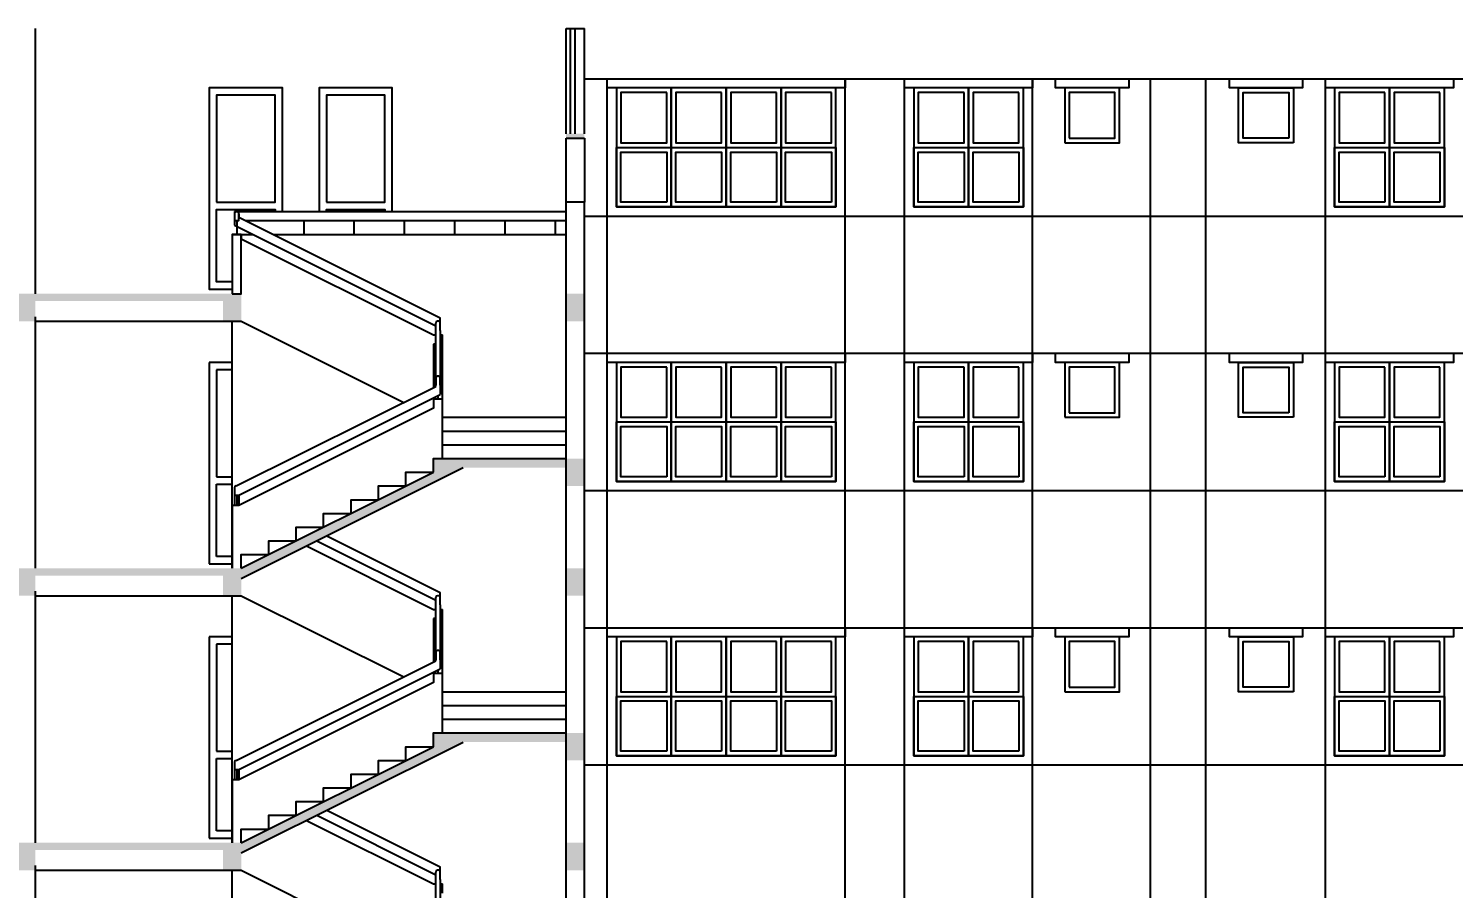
# Model space of a CAD drawing. Extents: x -110475 to -26375, y -22185 to 37215.
# Drawn here: x -92938 to -77363, y 14516 to 23916 of the extents above; entities that cross this region are included whole.
import ezdxf

# ---------------------------------------------------------------- set-up
doc = ezdxf.new("R2010")
doc.units = 0
doc.header["$LTSCALE"] = 800
doc.header["$MEASUREMENT"] = 0
doc.header["$PDMODE"] = 2
doc.layers.get('0').update_dxf_attribs({"linetype": 'CONTINUOUS'})
doc.layers.get('DEFPOINTS').update_dxf_attribs({"linetype": 'CONTINUOUS'})
for name, color, linetype in [('BAO', 3, 'CONTINUOUS'), ('CUA', 4, 'CONTINUOUS'), ('DIM', 6, 'CONTINUOUS'), ('mc1', 5, 'CONTINUOUS'), ('MDUNG', 3, 'CONTINUOUS')]:
    doc.layers.add(name, color=color, linetype=linetype)
doc.styles.add('VNI-HELVE', font='VHELVEN.TTF')
doc.dimstyles.new('DIM100S', dxfattribs={"dimtxt": 250, "dimasz": 150, "dimexe": 200, "dimexo": 0, "dimgap": 100, "dimtad": 1, "dimdec": 0, "dimlfac": 100, "dimrnd": 50, "dimzin": 0, "dimdsep": 46, "dimtxsty": 'VNI-HELVE', "dimblk1": 'ARCHTICK', "dimblk2": 'ARCHTICK', "dimsah": 1, "dimcen": 0, "dimclrd": 6, "dimclre": 6, "dimclrt": 6, "dimadec": 0, "dimazin": 0, "dimtfac": 1, "dimtdec": 0, "dimtofl": 0, "dimtmove": 0, "dimatfit": 3, "dimldrblk": 'ARCHTICK', "dimfxl": 0, "dimtolj": 1, "dimtzin": 0, "dimarcsym": 0})

# ---------------------------------------------------------------- blocks, each defined once
blk = doc.blocks.new('_ArchTick')
h = blk.add_hatch(color=256)
edge = h.paths.add_edge_path()
edge.add_ellipse((0, 0), major_axis=(0.5, 0.5), ratio=0.348148, start_angle=0, end_angle=360)
blk.add_ellipse((0, 0), major_axis=(0.5, 0.5), ratio=0.348148)
blk = doc.blocks.new('*D26')
at = {"layer": 'DEFPOINTS', "color": 0, "linetype": 'Continuous'}
for p in [(-92863, 25436), (-93799, 24216), (-92863, 24216)]:
    blk.add_point(p, dxfattribs=at)
at = {"layer": 'DIM', "color": 6, "linetype": 'Continuous', "lineweight": -2}
for p, q in [((-92863, 25436), (-93999, 25436)), ((-93799, 25436), (-93799, 24216)), ((-92863, 24216), (-93999, 24216)), ((-93799, 24216), (-93799, 22651))]:
    blk.add_line(p, q, dxfattribs=at)
at = {"layer": 'DIM', "color": 6, "linetype": 'Continuous', "lineweight": -2, "xscale": 200, "yscale": 200, "zscale": 200}
for p, rotation in [((-93799, 25436), 90), ((-93799, 24216), 270)]:
    blk.add_blockref('_ArchTick', p, dxfattribs=dict(at, rotation=rotation))
at = {"layer": 'DIM', "color": 6, "linetype": 'Continuous', "insert": (-94028, 23333), "char_height": 250, "attachment_point": 5, "rotation": 90, "style": 'VNI-HELVE'}
blk.add_mtext('\\A1;122000', dxfattribs=at)

msp = doc.modelspace()

# ---------------------------------------------------------------- linework, layer by layer
at = {"layer": 'BAO', "color": 3, "linetype": 'Continuous'}
for points in [[(-90612.679, 18016.307), (-90612.679, 18166.307), (-90312.679, 18166.307), (-90312.679, 18316.307), (-90012.679, 18316.307), (-90012.679, 18466.307), (-89712.679, 18466.307), (-89712.679, 18616.307), (-89412.679, 18616.307), (-89412.679, 18766.307), (-89112.679, 18766.307), (-89112.679, 18916.307), (-88812.679, 18916.307), (-88812.679, 19066.307), (-88512.679, 19066.307)], [(-90612.679, 15016.307), (-90612.679, 15166.307), (-90312.679, 15166.307), (-90312.679, 15316.307), (-90012.679, 15316.307), (-90012.679, 15466.307), (-89712.679, 15466.307), (-89712.679, 15616.307), (-89412.679, 15616.307), (-89412.679, 15766.307), (-89112.679, 15766.307), (-89112.679, 15916.307), (-88812.679, 15916.307), (-88812.679, 16066.307), (-88512.679, 16066.307)]]:
    msp.add_lwpolyline(points, dxfattribs=at)
at = {"layer": 'CUA', "color": 4, "linetype": 'ByBlock'}
for p, q in [((-87062.808, 22766.307), (-87062.808, 23916.307)), ((-87012.808, 22766.307), (-87012.808, 23916.307)), ((-86962.808, 22766.307), (-86962.808, 23916.307)), ((-90687.679, 21916.307), (-87062.808, 21916.307)), ((-90687.679, 21916.307), (-90687.679, 21816.307)), ((-90687.679, 21878.111), (-90687.679, 21766.307)), ((-90662.679, 21816.307), (-90662.679, 21666.307)), ((-90662.679, 21816.307), (-90662.679, 21666.307)), ((-90637.679, 21891.307), (-90637.679, 21853.111)), ((-90637.679, 21853.111), (-88437.679, 20753.111)), ((-90564.073, 21816.307), (-87062.808, 21816.307)), ((-90712.679, 21666.307), (-90487.679, 21666.307)), ((-90712.679, 21666.307), (-90712.679, 21016.307)), ((-90687.679, 21766.307), (-88487.679, 20666.307)), ((-90662.679, 21753.807), (-90662.679, 21666.307)), ((-90612.679, 21666.307), (-90612.679, 21616.307)), ((-90264.073, 21666.307), (-87062.808, 21666.307)), ((-90612.679, 21616.307), (-88512.679, 20566.307)), ((-88457.679, 20716.307), (-88467.679, 20716.307)), ((-88437.679, 20616.307), (-88437.679, 20753.111)), ((-88512.679, 20566.307), (-88487.679, 20566.307)), ((-88487.679, 20616.307), (-88487.679, 20696.307)), ((-88487.679, 20003.074), (-88487.679, 20616.307)), ((-88437.679, 20616.307), (-88437.679, 19915.611)), ((-88437.679, 20566.307), (-88412.679, 20566.307)), ((-88412.679, 20466.307), (-88412.679, 20566.307)), ((-88512.679, 20466.307), (-88512.679, 19990.611)), ((-88487.679, 20466.307), (-88512.679, 20466.307)), ((-88412.679, 20466.307), (-88437.679, 20466.307)), ((-88412.679, 19216.307), (-88412.679, 20466.307)), ((-90712.679, 20266.307), (-90962.808, 20266.307)), ((-90962.808, 20266.307), (-90962.808, 18066.307)), ((-90712.679, 20186.307), (-90882.808, 20186.307)), ((-90882.808, 20186.307), (-90882.808, 19016.307)), ((-88487.679, 20096.307), (-88487.679, 20016.307)), ((-88457.679, 20116.307), (-88467.679, 20116.307)), ((-88437.679, 20016.307), (-88437.679, 20096.307)), ((-90667.679, 18916.307), (-88487.679, 20003.074)), ((-90637.679, 18815.611), (-88437.679, 19915.611)), ((-88512.679, 19878.111), (-88512.679, 19766.307)), ((-88412.679, 19866.307), (-88512.679, 19866.307)), ((-88462.679, 19903.111), (-88462.679, 19866.307)), ((-88462.679, 19903.111), (-88462.679, 19866.307)), ((-88412.679, 19216.307), (-88412.679, 19866.307)), ((-88412.679, 19666.307), (-87062.808, 19666.307)), ((-88412.679, 19516.307), (-87062.808, 19516.307)), ((-88412.679, 19366.307), (-87062.808, 19366.307)), ((-90882.808, 19016.307), (-90712.679, 19016.307)), ((-90882.808, 18146.307), (-90882.808, 18936.307)), ((-90882.808, 18936.307), (-90712.679, 18936.307)), ((-90687.679, 18896.307), (-90687.679, 18816.307)), ((-90712.679, 18703.807), (-90712.679, 18016.307)), ((-90637.679, 18703.807), (-90712.679, 18703.807)), ((-90687.679, 18840.611), (-90687.679, 18703.807)), ((-90687.679, 18816.307), (-90637.679, 18816.307)), ((-90662.679, 18816.307), (-90662.679, 18703.807)), ((-90662.679, 18816.307), (-90662.679, 18703.807)), ((-90637.679, 18816.307), (-90637.679, 18703.807)), ((-89900.876, 18260.406), (-88512.679, 17566.307)), ((-89788.376, 18316.656), (-88487.679, 17666.307)), ((-89788.376, 18316.656), (-88487.679, 17666.307)), ((-89676.573, 18372.557), (-88437.679, 17753.111)), ((-89676.573, 18372.557), (-88437.679, 17753.111)), ((-90712.679, 18146.307), (-90882.808, 18146.307)), ((-90962.808, 18066.307), (-90712.679, 18066.307)), ((-88487.679, 17616.307), (-88487.679, 17696.307)), ((-88487.679, 17003.074), (-88487.679, 17616.307)), ((-88457.679, 17716.307), (-88467.679, 17716.307)), ((-88457.679, 17716.307), (-88467.679, 17716.307)), ((-88437.679, 17616.307), (-88437.679, 17753.111)), ((-88437.679, 17616.307), (-88437.679, 16915.611)), ((-88512.679, 17566.307), (-88487.679, 17566.307)), ((-88512.679, 17466.307), (-88512.679, 16990.611)), ((-88487.679, 17466.307), (-88512.679, 17466.307)), ((-88437.679, 17566.307), (-88412.679, 17566.307)), ((-88412.679, 17466.307), (-88437.679, 17466.307)), ((-88412.679, 17466.307), (-88412.679, 17566.307)), ((-88412.679, 16216.307), (-88412.679, 17466.307)), ((-90712.679, 17266.307), (-90962.808, 17266.307)), ((-90962.808, 17266.307), (-90962.808, 15066.307)), ((-90712.679, 17186.307), (-90882.808, 17186.307)), ((-90882.808, 17186.307), (-90882.808, 16016.307)), ((-90667.679, 15916.307), (-88487.679, 17003.074)), ((-88487.679, 17096.307), (-88487.679, 17016.307)), ((-88457.679, 17116.307), (-88467.679, 17116.307)), ((-88437.679, 17016.307), (-88437.679, 17096.307)), ((-90637.679, 15815.611), (-88437.679, 16915.611)), ((-88512.679, 16878.111), (-88512.679, 16766.307)), ((-88412.679, 16866.307), (-88512.679, 16866.307)), ((-88462.679, 16903.111), (-88462.679, 16866.307)), ((-88462.679, 16903.111), (-88462.679, 16866.307)), ((-88412.679, 16216.307), (-88412.679, 16866.307)), ((-88412.679, 16666.307), (-87062.808, 16666.307)), ((-88412.679, 16516.307), (-87062.808, 16516.307)), ((-88412.679, 16366.307), (-87062.808, 16366.307)), ((-90882.808, 16016.307), (-90712.679, 16016.307)), ((-90882.808, 15146.307), (-90882.808, 15936.307)), ((-90882.808, 15936.307), (-90712.679, 15936.307)), ((-90687.679, 15896.307), (-90687.679, 15816.307)), ((-90687.679, 15840.611), (-90687.679, 15703.807)), ((-90687.679, 15816.307), (-90637.679, 15816.307)), ((-90662.679, 15816.307), (-90662.679, 15703.807)), ((-90662.679, 15816.307), (-90662.679, 15703.807)), ((-90637.679, 15816.307), (-90637.679, 15703.807)), ((-90712.679, 15703.807), (-90712.679, 15016.307)), ((-90637.679, 15703.807), (-90712.679, 15703.807)), ((-89788.376, 15316.656), (-88487.679, 14666.307)), ((-89676.573, 15372.557), (-88437.679, 14753.111)), ((-90712.679, 15146.307), (-90882.808, 15146.307)), ((-89900.876, 15260.406), (-88512.679, 14566.307)), ((-90962.808, 15066.307), (-90712.679, 15066.307)), ((-88487.679, 14616.307), (-88487.679, 14696.307)), ((-88457.679, 14716.307), (-88467.679, 14716.307)), ((-88437.679, 14616.307), (-88437.679, 14753.111)), ((-88512.679, 14566.307), (-88487.679, 14566.307)), ((-88487.679, 14003.074), (-88487.679, 14616.307)), ((-88437.679, 14616.307), (-88437.679, 13915.611)), ((-88437.679, 14566.307), (-88412.679, 14566.307)), ((-88412.679, 14466.307), (-88412.679, 14566.307))]:
    msp.add_line(p, q, dxfattribs=at)
at = {"layer": 'CUA', "color": 4}
for p, q in [((-89926.938, 21666.307), (-89926.938, 21816.307)), ((-89376.938, 21666.307), (-89376.938, 21816.307)), ((-88826.938, 21666.307), (-88826.938, 21816.307)), ((-88276.938, 21666.307), (-88276.938, 21816.307)), ((-87726.938, 21666.307), (-87726.938, 21816.307)), ((-87176.938, 21666.307), (-87176.938, 21816.307))]:
    msp.add_line(p, q, dxfattribs=at)
for points in [[(-86612.808, 23366.307), (-84012.808, 23366.307), (-84012.808, 23266.307), (-86612.808, 23266.307)], [(-83362.808, 23366.307), (-81962.808, 23366.307), (-81962.808, 23266.307), (-83362.808, 23266.307)], [(-81712.808, 23366.307), (-80912.808, 23366.307), (-80912.808, 23266.307), (-81712.808, 23266.307)], [(-79812.808, 23366.307), (-79012.808, 23366.307), (-79012.808, 23266.307), (-79812.808, 23266.307)], [(-78762.808, 23366.307), (-77362.808, 23366.307), (-77362.808, 23266.307), (-78762.808, 23266.307)], [(-85912.808, 23266.307), (-86512.808, 23266.307), (-86512.808, 22616.307), (-85912.808, 22616.307)], [(-86512.808, 21966.307), (-84112.808, 21966.307), (-84112.808, 23266.307), (-86512.808, 23266.307)], [(-85962.808, 23216.307), (-86462.808, 23216.307), (-86462.808, 22666.307), (-85962.808, 22666.307)], [(-85312.808, 23266.307), (-85912.808, 23266.307), (-85912.808, 22616.307), (-85312.808, 22616.307)], [(-85362.808, 23216.307), (-85862.808, 23216.307), (-85862.808, 22666.307), (-85362.808, 22666.307)], [(-84712.808, 23266.307), (-85312.808, 23266.307), (-85312.808, 22616.307), (-84712.808, 22616.307)], [(-84762.808, 23216.307), (-85262.808, 23216.307), (-85262.808, 22666.307), (-84762.808, 22666.307)], [(-84112.808, 23266.307), (-84712.808, 23266.307), (-84712.808, 22616.307), (-84112.808, 22616.307)], [(-84162.808, 23216.307), (-84662.808, 23216.307), (-84662.808, 22666.307), (-84162.808, 22666.307)], [(-82662.808, 23266.307), (-83262.808, 23266.307), (-83262.808, 22616.307), (-82662.808, 22616.307)], [(-82712.808, 23216.307), (-83212.808, 23216.307), (-83212.808, 22666.307), (-82712.808, 22666.307)], [(-82062.808, 23266.307), (-82662.808, 23266.307), (-82662.808, 22616.307), (-82062.808, 22616.307)], [(-82112.808, 23216.307), (-82612.808, 23216.307), (-82612.808, 22666.307), (-82112.808, 22666.307)], [(-78062.808, 23266.307), (-78662.808, 23266.307), (-78662.808, 22616.307), (-78062.808, 22616.307)], [(-78112.808, 23216.307), (-78612.808, 23216.307), (-78612.808, 22666.307), (-78112.808, 22666.307)], [(-77462.808, 23266.307), (-78062.808, 23266.307), (-78062.808, 22616.307), (-77462.808, 22616.307)], [(-77512.808, 23216.307), (-78012.808, 23216.307), (-78012.808, 22666.307), (-77512.808, 22666.307)], [(-85912.808, 21966.307), (-86512.808, 21966.307), (-86512.808, 22616.307), (-85912.808, 22616.307)], [(-85312.808, 21966.307), (-85912.808, 21966.307), (-85912.808, 22616.307), (-85312.808, 22616.307)], [(-84712.808, 21966.307), (-85312.808, 21966.307), (-85312.808, 22616.307), (-84712.808, 22616.307)], [(-84112.808, 21966.307), (-84712.808, 21966.307), (-84712.808, 22616.307), (-84112.808, 22616.307)], [(-82662.808, 21966.307), (-83262.808, 21966.307), (-83262.808, 22616.307), (-82662.808, 22616.307)], [(-82062.808, 21966.307), (-82662.808, 21966.307), (-82662.808, 22616.307), (-82062.808, 22616.307)], [(-78062.808, 21966.307), (-78662.808, 21966.307), (-78662.808, 22616.307), (-78062.808, 22616.307)], [(-77462.808, 21966.307), (-78062.808, 21966.307), (-78062.808, 22616.307), (-77462.808, 22616.307)], [(-85962.808, 22016.307), (-86462.808, 22016.307), (-86462.808, 22566.307), (-85962.808, 22566.307)], [(-85362.808, 22016.307), (-85862.808, 22016.307), (-85862.808, 22566.307), (-85362.808, 22566.307)], [(-84762.808, 22016.307), (-85262.808, 22016.307), (-85262.808, 22566.307), (-84762.808, 22566.307)], [(-84162.808, 22016.307), (-84662.808, 22016.307), (-84662.808, 22566.307), (-84162.808, 22566.307)], [(-82712.808, 22016.307), (-83212.808, 22016.307), (-83212.808, 22566.307), (-82712.808, 22566.307)], [(-82112.808, 22016.307), (-82612.808, 22016.307), (-82612.808, 22566.307), (-82112.808, 22566.307)], [(-78112.808, 22016.307), (-78612.808, 22016.307), (-78612.808, 22566.307), (-78112.808, 22566.307)], [(-77512.808, 22016.307), (-78012.808, 22016.307), (-78012.808, 22566.307), (-77512.808, 22566.307)], [(-86612.808, 20366.307), (-84012.808, 20366.307), (-84012.808, 20266.307), (-86612.808, 20266.307)], [(-86512.808, 18966.307), (-84112.808, 18966.307), (-84112.808, 20266.307), (-86512.808, 20266.307)], [(-85912.808, 20266.307), (-86512.808, 20266.307), (-86512.808, 19616.307), (-85912.808, 19616.307)], [(-85312.808, 20266.307), (-85912.808, 20266.307), (-85912.808, 19616.307), (-85312.808, 19616.307)], [(-84712.808, 20266.307), (-85312.808, 20266.307), (-85312.808, 19616.307), (-84712.808, 19616.307)], [(-84112.808, 20266.307), (-84712.808, 20266.307), (-84712.808, 19616.307), (-84112.808, 19616.307)], [(-83362.808, 20366.307), (-81962.808, 20366.307), (-81962.808, 20266.307), (-83362.808, 20266.307)], [(-82662.808, 20266.307), (-83262.808, 20266.307), (-83262.808, 19616.307), (-82662.808, 19616.307)], [(-82062.808, 20266.307), (-82662.808, 20266.307), (-82662.808, 19616.307), (-82062.808, 19616.307)], [(-81712.808, 20366.307), (-80912.808, 20366.307), (-80912.808, 20266.307), (-81712.808, 20266.307)], [(-79812.808, 20366.307), (-79012.808, 20366.307), (-79012.808, 20266.307), (-79812.808, 20266.307)], [(-78762.808, 20366.307), (-77362.808, 20366.307), (-77362.808, 20266.307), (-78762.808, 20266.307)], [(-78062.808, 20266.307), (-78662.808, 20266.307), (-78662.808, 19616.307), (-78062.808, 19616.307)], [(-77462.808, 20266.307), (-78062.808, 20266.307), (-78062.808, 19616.307), (-77462.808, 19616.307)], [(-85962.808, 20216.307), (-86462.808, 20216.307), (-86462.808, 19666.307), (-85962.808, 19666.307)], [(-85362.808, 20216.307), (-85862.808, 20216.307), (-85862.808, 19666.307), (-85362.808, 19666.307)], [(-84762.808, 20216.307), (-85262.808, 20216.307), (-85262.808, 19666.307), (-84762.808, 19666.307)], [(-84162.808, 20216.307), (-84662.808, 20216.307), (-84662.808, 19666.307), (-84162.808, 19666.307)], [(-82712.808, 20216.307), (-83212.808, 20216.307), (-83212.808, 19666.307), (-82712.808, 19666.307)], [(-82112.808, 20216.307), (-82612.808, 20216.307), (-82612.808, 19666.307), (-82112.808, 19666.307)], [(-78112.808, 20216.307), (-78612.808, 20216.307), (-78612.808, 19666.307), (-78112.808, 19666.307)], [(-77512.808, 20216.307), (-78012.808, 20216.307), (-78012.808, 19666.307), (-77512.808, 19666.307)], [(-85912.808, 18966.307), (-86512.808, 18966.307), (-86512.808, 19616.307), (-85912.808, 19616.307)], [(-85962.808, 19016.307), (-86462.808, 19016.307), (-86462.808, 19566.307), (-85962.808, 19566.307)], [(-85312.808, 18966.307), (-85912.808, 18966.307), (-85912.808, 19616.307), (-85312.808, 19616.307)], [(-85362.808, 19016.307), (-85862.808, 19016.307), (-85862.808, 19566.307), (-85362.808, 19566.307)], [(-84712.808, 18966.307), (-85312.808, 18966.307), (-85312.808, 19616.307), (-84712.808, 19616.307)], [(-84762.808, 19016.307), (-85262.808, 19016.307), (-85262.808, 19566.307), (-84762.808, 19566.307)], [(-84112.808, 18966.307), (-84712.808, 18966.307), (-84712.808, 19616.307), (-84112.808, 19616.307)], [(-84162.808, 19016.307), (-84662.808, 19016.307), (-84662.808, 19566.307), (-84162.808, 19566.307)], [(-82662.808, 18966.307), (-83262.808, 18966.307), (-83262.808, 19616.307), (-82662.808, 19616.307)], [(-82712.808, 19016.307), (-83212.808, 19016.307), (-83212.808, 19566.307), (-82712.808, 19566.307)], [(-82062.808, 18966.307), (-82662.808, 18966.307), (-82662.808, 19616.307), (-82062.808, 19616.307)], [(-82112.808, 19016.307), (-82612.808, 19016.307), (-82612.808, 19566.307), (-82112.808, 19566.307)], [(-78062.808, 18966.307), (-78662.808, 18966.307), (-78662.808, 19616.307), (-78062.808, 19616.307)], [(-78112.808, 19016.307), (-78612.808, 19016.307), (-78612.808, 19566.307), (-78112.808, 19566.307)], [(-77462.808, 18966.307), (-78062.808, 18966.307), (-78062.808, 19616.307), (-77462.808, 19616.307)], [(-77512.808, 19016.307), (-78012.808, 19016.307), (-78012.808, 19566.307), (-77512.808, 19566.307)], [(-86612.808, 17366.307), (-84012.808, 17366.307), (-84012.808, 17266.307), (-86612.808, 17266.307)], [(-83362.808, 17366.307), (-81962.808, 17366.307), (-81962.808, 17266.307), (-83362.808, 17266.307)], [(-81712.808, 17366.307), (-80912.808, 17366.307), (-80912.808, 17266.307), (-81712.808, 17266.307)], [(-79812.808, 17366.307), (-79012.808, 17366.307), (-79012.808, 17266.307), (-79812.808, 17266.307)], [(-78762.808, 17366.307), (-77362.808, 17366.307), (-77362.808, 17266.307), (-78762.808, 17266.307)], [(-86512.808, 15966.307), (-84112.808, 15966.307), (-84112.808, 17266.307), (-86512.808, 17266.307)], [(-85912.808, 17266.307), (-86512.808, 17266.307), (-86512.808, 16616.307), (-85912.808, 16616.307)], [(-85962.808, 17216.307), (-86462.808, 17216.307), (-86462.808, 16666.307), (-85962.808, 16666.307)], [(-85312.808, 17266.307), (-85912.808, 17266.307), (-85912.808, 16616.307), (-85312.808, 16616.307)], [(-85362.808, 17216.307), (-85862.808, 17216.307), (-85862.808, 16666.307), (-85362.808, 16666.307)], [(-84712.808, 17266.307), (-85312.808, 17266.307), (-85312.808, 16616.307), (-84712.808, 16616.307)], [(-84762.808, 17216.307), (-85262.808, 17216.307), (-85262.808, 16666.307), (-84762.808, 16666.307)], [(-84112.808, 17266.307), (-84712.808, 17266.307), (-84712.808, 16616.307), (-84112.808, 16616.307)], [(-84162.808, 17216.307), (-84662.808, 17216.307), (-84662.808, 16666.307), (-84162.808, 16666.307)], [(-82662.808, 17266.307), (-83262.808, 17266.307), (-83262.808, 16616.307), (-82662.808, 16616.307)], [(-82712.808, 17216.307), (-83212.808, 17216.307), (-83212.808, 16666.307), (-82712.808, 16666.307)], [(-82062.808, 17266.307), (-82662.808, 17266.307), (-82662.808, 16616.307), (-82062.808, 16616.307)], [(-82112.808, 17216.307), (-82612.808, 17216.307), (-82612.808, 16666.307), (-82112.808, 16666.307)], [(-78062.808, 17266.307), (-78662.808, 17266.307), (-78662.808, 16616.307), (-78062.808, 16616.307)], [(-78112.808, 17216.307), (-78612.808, 17216.307), (-78612.808, 16666.307), (-78112.808, 16666.307)], [(-77462.808, 17266.307), (-78062.808, 17266.307), (-78062.808, 16616.307), (-77462.808, 16616.307)], [(-77512.808, 17216.307), (-78012.808, 17216.307), (-78012.808, 16666.307), (-77512.808, 16666.307)], [(-85912.808, 15966.307), (-86512.808, 15966.307), (-86512.808, 16616.307), (-85912.808, 16616.307)], [(-85962.808, 16016.307), (-86462.808, 16016.307), (-86462.808, 16566.307), (-85962.808, 16566.307)], [(-85312.808, 15966.307), (-85912.808, 15966.307), (-85912.808, 16616.307), (-85312.808, 16616.307)], [(-85362.808, 16016.307), (-85862.808, 16016.307), (-85862.808, 16566.307), (-85362.808, 16566.307)], [(-84712.808, 15966.307), (-85312.808, 15966.307), (-85312.808, 16616.307), (-84712.808, 16616.307)], [(-84762.808, 16016.307), (-85262.808, 16016.307), (-85262.808, 16566.307), (-84762.808, 16566.307)], [(-84112.808, 15966.307), (-84712.808, 15966.307), (-84712.808, 16616.307), (-84112.808, 16616.307)], [(-84162.808, 16016.307), (-84662.808, 16016.307), (-84662.808, 16566.307), (-84162.808, 16566.307)], [(-82662.808, 15966.307), (-83262.808, 15966.307), (-83262.808, 16616.307), (-82662.808, 16616.307)], [(-82712.808, 16016.307), (-83212.808, 16016.307), (-83212.808, 16566.307), (-82712.808, 16566.307)], [(-82062.808, 15966.307), (-82662.808, 15966.307), (-82662.808, 16616.307), (-82062.808, 16616.307)], [(-82112.808, 16016.307), (-82612.808, 16016.307), (-82612.808, 16566.307), (-82112.808, 16566.307)], [(-78062.808, 15966.307), (-78662.808, 15966.307), (-78662.808, 16616.307), (-78062.808, 16616.307)], [(-78112.808, 16016.307), (-78612.808, 16016.307), (-78612.808, 16566.307), (-78112.808, 16566.307)], [(-77462.808, 15966.307), (-78062.808, 15966.307), (-78062.808, 16616.307), (-77462.808, 16616.307)], [(-77512.808, 16016.307), (-78012.808, 16016.307), (-78012.808, 16566.307), (-77512.808, 16566.307)]]:
    msp.add_lwpolyline(points, close=True, dxfattribs=at)
at = {"layer": 'CUA', "color": 4, "linetype": 'ByBlock'}
for points in [[(-90162.808, 21916.307), (-90162.808, 23266.307), (-90962.808, 23266.307), (-90962.808, 21066.307), (-90712.679, 21066.307)], [(-88962.808, 21916.307), (-88962.808, 23266.307), (-89762.808, 23266.307), (-89762.808, 21916.307)], [(-90712.679, 21146.307), (-90882.808, 21146.307), (-90882.808, 21936.307), (-90242.808, 21936.307), (-90242.808, 21916.307)], [(-89682.808, 21916.307), (-89682.808, 21936.307), (-89042.808, 21936.307), (-89042.808, 21916.307)], [(-88412.679, 19216.307), (-88412.679, 19216.307), (-88412.679, 19866.307), (-88512.679, 19866.307), (-88512.679, 19766.307), (-90637.679, 18703.807)], [(-88412.679, 16216.307), (-88412.679, 16216.307), (-88412.679, 16866.307), (-88512.679, 16866.307), (-88512.679, 16766.307), (-90637.679, 15703.807)]]:
    msp.add_lwpolyline(points, dxfattribs=at)
for points in [[(-83262.808, 21966.307), (-82062.808, 21966.307), (-82062.808, 23266.307), (-83262.808, 23266.307)], [(-81612.808, 22666.307), (-81012.808, 22666.307), (-81012.808, 23266.307), (-81612.808, 23266.307)], [(-81562.808, 22716.307), (-81062.808, 22716.307), (-81062.808, 23216.307), (-81562.808, 23216.307)], [(-79112.808, 22666.307), (-79712.808, 22666.307), (-79712.808, 23266.307), (-79112.808, 23266.307)], [(-79162.808, 22716.307), (-79662.808, 22716.307), (-79662.808, 23216.307), (-79162.808, 23216.307)], [(-78662.808, 21966.307), (-77462.808, 21966.307), (-77462.808, 23266.307), (-78662.808, 23266.307)], [(-90882.808, 22016.307), (-90242.808, 22016.307), (-90242.808, 23186.307), (-90882.808, 23186.307)], [(-89682.808, 22016.307), (-89042.808, 22016.307), (-89042.808, 23186.307), (-89682.808, 23186.307)], [(-90712.679, 21016.307), (-90612.679, 21016.307), (-90612.679, 21666.307), (-90712.679, 21666.307)], [(-83262.808, 18966.307), (-82062.808, 18966.307), (-82062.808, 20266.307), (-83262.808, 20266.307)], [(-81612.808, 19666.307), (-81012.808, 19666.307), (-81012.808, 20266.307), (-81612.808, 20266.307)], [(-79112.808, 19666.307), (-79712.808, 19666.307), (-79712.808, 20266.307), (-79112.808, 20266.307)], [(-78662.808, 18966.307), (-77462.808, 18966.307), (-77462.808, 20266.307), (-78662.808, 20266.307)], [(-81562.808, 19716.307), (-81062.808, 19716.307), (-81062.808, 20216.307), (-81562.808, 20216.307)], [(-79162.808, 19716.307), (-79662.808, 19716.307), (-79662.808, 20216.307), (-79162.808, 20216.307)], [(-83262.808, 15966.307), (-82062.808, 15966.307), (-82062.808, 17266.307), (-83262.808, 17266.307)], [(-81612.808, 16666.307), (-81012.808, 16666.307), (-81012.808, 17266.307), (-81612.808, 17266.307)], [(-81562.808, 16716.307), (-81062.808, 16716.307), (-81062.808, 17216.307), (-81562.808, 17216.307)], [(-79112.808, 16666.307), (-79712.808, 16666.307), (-79712.808, 17266.307), (-79112.808, 17266.307)], [(-79162.808, 16716.307), (-79662.808, 16716.307), (-79662.808, 17216.307), (-79162.808, 17216.307)], [(-78662.808, 15966.307), (-77462.808, 15966.307), (-77462.808, 17266.307), (-78662.808, 17266.307)]]:
    msp.add_lwpolyline(points, close=True, dxfattribs=at)
msp.add_lwpolyline([(-90687.679, 21816.307), (-90637.679, 21816.307), (-90637.679, 21896.307, 0.414213562), (-90657.679, 21916.307), (-90667.679, 21916.307, 0.414213562), (-90687.679, 21896.307)], format="xyb", close=True, dxfattribs=at)
for centre, start, end in [((-88467.679, 20696.307), 90, 180), ((-88457.679, 20696.307), 0, 90), ((-88467.679, 20096.307), 90, 180), ((-88457.679, 20096.307), 0, 90), ((-90667.679, 18896.307), 90, 180), ((-88467.679, 17696.307), 90, 180), ((-88467.679, 17696.307), 90, 180), ((-88457.679, 17696.307), 0, 90), ((-88457.679, 17696.307), 0, 90), ((-88467.679, 17096.307), 90, 180), ((-88457.679, 17096.307), 0, 90), ((-90667.679, 15896.307), 90, 180), ((-88467.679, 14696.307), 90, 180), ((-88457.679, 14696.307), 0, 90)]:
    msp.add_arc(centre, 20, start, end, dxfattribs=at)
at = {"layer": 'mc1', "color": 5}
for p, q in [((-87062.808, 23916.307), (-86862.808, 23916.307)), ((-90612.679, 17904.504), (-88189.073, 19116.307)), ((-90612.679, 18016.307), (-88512.679, 19066.307)), ((-90612.679, 14904.504), (-88189.073, 16116.307)), ((-90612.679, 14904.504), (-88189.073, 16116.307)), ((-90612.679, 15016.307), (-88512.679, 16066.307)), ((-90612.679, 15016.307), (-88512.679, 16066.307))]:
    msp.add_line(p, q, dxfattribs=at)
at = {"layer": 'mc1', "color": 5, "linetype": 'Continuous'}
msp.add_line((-87062.808, 22716.307), (-86862.808, 22716.307), dxfattribs=at)
msp.add_line((-87062.808, 22716.307), (-86862.808, 22716.307), dxfattribs=at)
at = {"layer": 'mc1', "color": 5}
for points in [[(-88512.679, 19066.307), (-88512.679, 19216.307), (-87062.808, 19216.307)], [(-88512.679, 16066.307), (-88512.679, 16216.307), (-87062.808, 16216.307)], [(-88512.679, 16066.307), (-88512.679, 16216.307), (-87062.808, 16216.307)], [(-90612.679, 15016.307), (-90612.679, 15166.307), (-90312.679, 15166.307), (-90312.679, 15316.307), (-90012.679, 15316.307), (-90012.679, 15466.307), (-89712.679, 15466.307), (-89712.679, 15616.307), (-89412.679, 15616.307), (-89412.679, 15766.307), (-89112.679, 15766.307), (-89112.679, 15916.307), (-88812.679, 15916.307), (-88812.679, 16066.307), (-88512.679, 16066.307)]]:
    msp.add_lwpolyline(points, dxfattribs=at)
at = {"layer": 'mc1', "color": 5, "linetype": 'Continuous'}
msp.add_solid([(-87062.808, 22716.307), (-86862.808, 22716.307), (-87062.808, 22766.307), (-86862.808, 22766.307)], dxfattribs=at)
at = {"layer": 'mc1', "color": 5, "linetype": 'ByBlock'}
for points in [[(-93062.808, 21016.307), (-92862.808, 21016.307), (-93062.808, 20716.307), (-92862.808, 20716.307)], [(-92862.808, 21016.307), (-90812.679, 21016.307), (-92862.808, 20936.307), (-90812.679, 20936.307)], [(-90812.679, 21016.307), (-90612.679, 21016.307), (-90812.679, 20716.307), (-90612.679, 20716.307)], [(-87062.808, 21016.307), (-86862.808, 21016.307), (-87062.808, 20716.307), (-86862.808, 20716.307)], [(-87062.808, 19216.307), (-86862.808, 19216.307), (-87062.808, 18916.307), (-86862.808, 18916.307)], [(-93062.808, 18016.307), (-92862.808, 18016.307), (-93062.808, 17716.307), (-92862.808, 17716.307)], [(-92862.808, 18016.307), (-90812.679, 18016.307), (-92862.808, 17936.307), (-90812.679, 17936.307)], [(-90812.679, 18016.307), (-90612.679, 18016.307), (-90812.679, 17716.307), (-90612.679, 17716.307)], [(-90812.679, 18016.307), (-90612.679, 18016.307), (-90812.679, 17716.307), (-90612.679, 17716.307)], [(-87062.808, 18016.307), (-86862.808, 18016.307), (-87062.808, 17716.307), (-86862.808, 17716.307)], [(-87062.808, 16216.307), (-86862.808, 16216.307), (-87062.808, 15916.307), (-86862.808, 15916.307)], [(-87062.808, 16216.307), (-86862.808, 16216.307), (-87062.808, 15916.307), (-86862.808, 15916.307)], [(-93062.808, 15016.307), (-92862.808, 15016.307), (-93062.808, 14716.307), (-92862.808, 14716.307)], [(-92862.808, 15016.307), (-90812.679, 15016.307), (-92862.808, 14936.307), (-90812.679, 14936.307)], [(-92862.808, 15016.307), (-90812.679, 15016.307), (-92862.808, 14936.307), (-90812.679, 14936.307)], [(-90812.679, 15016.307), (-90612.679, 15016.307), (-90812.679, 14716.307), (-90612.679, 14716.307)], [(-90812.679, 15016.307), (-90612.679, 15016.307), (-90812.679, 14716.307), (-90612.679, 14716.307)], [(-90812.679, 15016.307), (-90612.679, 15016.307), (-90812.679, 14716.307), (-90612.679, 14716.307)], [(-87062.808, 15016.307), (-86862.808, 15016.307), (-87062.808, 14716.307), (-86862.808, 14716.307)]]:
    msp.add_solid(points, dxfattribs=at)
at = {"layer": 'mc1', "color": 5}
for points in [[(-88512.679, 19116.307), (-88512.679, 19216.307), (-87062.808, 19116.307), (-87062.808, 19216.307)], [(-90612.679, 17904.504), (-90612.679, 18016.307), (-88189.073, 19116.307), (-88512.679, 19066.307)], [(-88512.679, 19066.307), (-88512.679, 19116.307), (-88189.073, 19116.307)], [(-88512.679, 16116.307), (-88512.679, 16216.307), (-87062.808, 16116.307), (-87062.808, 16216.307)], [(-88512.679, 16116.307), (-88512.679, 16216.307), (-87062.808, 16116.307), (-87062.808, 16216.307)], [(-90612.679, 14904.504), (-90612.679, 15016.307), (-88189.073, 16116.307), (-88512.679, 16066.307)], [(-90612.679, 14904.504), (-90612.679, 15016.307), (-88189.073, 16116.307), (-88512.679, 16066.307)], [(-88512.679, 16066.307), (-88512.679, 16116.307), (-88189.073, 16116.307)], [(-88512.679, 16066.307), (-88512.679, 16116.307), (-88189.073, 16116.307)]]:
    msp.add_solid(points, dxfattribs=at)
at = {"layer": 'MDUNG', "color": 3}
for p, q in [((-92862.808, 21016.307), (-92862.808, 23916.307)), ((-86862.808, 23366.307), (-77162.808, 23366.307)), ((-86612.808, -3283.693), (-86612.808, 23366.307)), ((-84012.808, -3283.693), (-84012.808, 23366.307)), ((-83362.808, -3203.693), (-83362.808, 23366.307)), ((-81962.808, -7563.693), (-81962.808, 23366.307)), ((-80672.847, -3203.693), (-80672.847, 23366.307)), ((-80068.818, -3203.693), (-80068.818, 23366.307)), ((-78762.808, -7533.693), (-78762.808, 23366.307)), ((-87062.808, 19216.307), (-87062.808, 22016.307)), ((-86862.808, 19216.307), (-86862.808, 22016.307)), ((-86862.808, 21866.307), (-77162.808, 21866.307)), ((-92862.808, 18016.307), (-92862.808, 20766.307)), ((-86862.808, 14716.307), (-86862.808, 20366.307)), ((-86862.808, 20366.307), (-77162.808, 20366.307)), ((-87062.808, 14716.307), (-87062.808, 19216.307)), ((-86862.808, 18866.307), (-77162.808, 18866.307)), ((-92862.808, 15016.307), (-92862.808, 17766.307)), ((-86862.808, 17366.307), (-77162.808, 17366.307)), ((-86862.808, 15866.307), (-77162.808, 15866.307)), ((-86862.808, 15866.307), (-77162.808, 15866.307)), ((-92862.808, 12016.307), (-92862.808, 14766.307)), ((-87062.808, 12016.307), (-87062.808, 14716.307)), ((-86862.808, 12016.307), (-86862.808, 14716.307))]:
    msp.add_line(p, q, dxfattribs=at)
at = {"layer": 'MDUNG', "color": 3, "linetype": 'ByBlock'}
for p, q in [((-86862.808, 22766.307), (-86862.808, 23916.307)), ((-87062.808, 22016.307), (-87062.808, 22716.307)), ((-86862.808, 22716.307), (-86862.808, 22016.307)), ((-86862.808, 22016.307), (-87062.808, 22016.307)), ((-92862.808, 20716.307), (-90612.679, 20716.307)), ((-90612.679, 20716.307), (-88837.465, 19828.7)), ((-92862.808, 17716.307), (-90612.679, 17716.307)), ((-90612.679, 17716.307), (-88837.465, 16828.7)), ((-92862.808, 14716.307), (-90612.679, 14716.307)), ((-90612.679, 14716.307), (-88837.465, 13828.7))]:
    msp.add_line(p, q, dxfattribs=at)
at = {"layer": 'MDUNG', "color": 3, "linetype": 'Continuous'}
for points in [[(-90712.679, 18016.307), (-90712.679, 20716.307)], [(-90712.679, 15016.307), (-90712.679, 17716.307)], [(-90712.679, 12016.307), (-90712.679, 14716.307)]]:
    msp.add_lwpolyline(points, dxfattribs=at)

# ---------------------------------------------------------------- dimensions: what is measured, and where the dimension line sits
at = {"layer": 'DIM', "color": 6, "linetype": 'Continuous'}
dim = msp.add_linear_dim(base=(-93799.07, 24216.307), p1=(-92862.808, 25436.307), p2=(-92862.808, 24216.307), angle=90, dimstyle='DIM100S', override={"dimasz": 200}, dxfattribs=at)
dim.commit()
dim.dimension.update_dxf_attribs({"geometry": '*D26', "text_midpoint": (-94027.552, 23333.438)})

doc.saveas('drawing.dxf')
